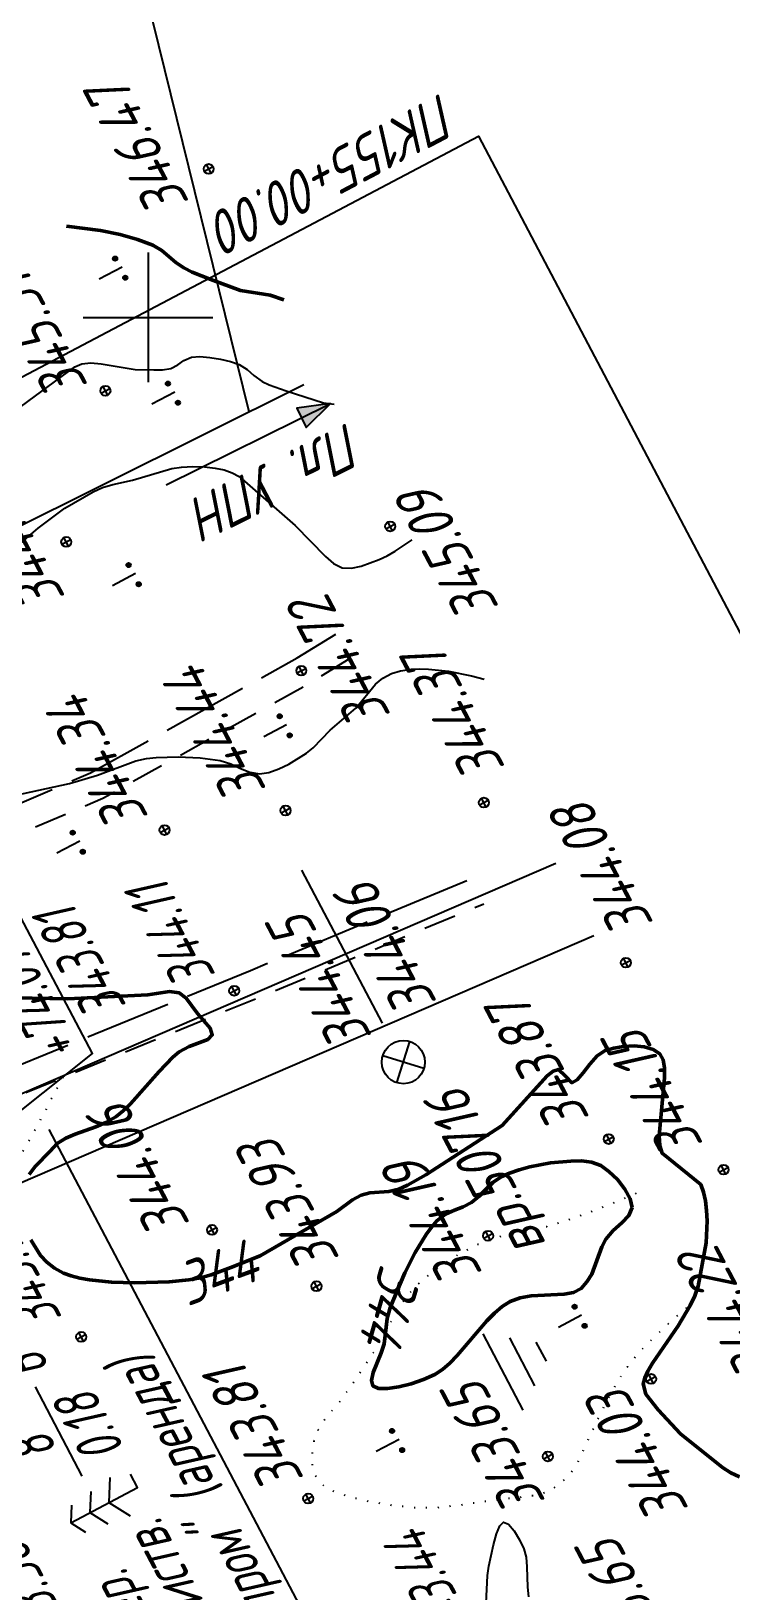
# Model space of a CAD drawing. Extents: x 1517348 to 1518464, y 2188576 to 2190606.
# Drawn here: x 1517789.2 to 1517854, y 2189882.1 to 2190026.5 of the extents above; entities that cross this region are included whole.
import ezdxf
from ezdxf.enums import TextEntityAlignment as Align

# ---------------------------------------------------------------- set-up
doc = ezdxf.new("R2010")
doc.units = 0
for name, pattern in [('ИИDash_30_20', [5, 3, -2]), ('ИИDash_80_20', [10, 8, -2]), ('ИИDot', [1, 0, -1])]:
    doc.linetypes.add(name, pattern=pattern)
for name, color, linetype, lineweight in [('ИИ_БОЛОТО_025', 3, 'Continuous', 25), ('ИИ_ГЕОПУНКТ_025', 7, 'Continuous', 25), ('ИИ_ГЕОСЕТКА_025', 3, 'Continuous', 25), ('ИИ_ГРАНИЦА_025', 7, 'Continuous', 25), ('ИИ_ДОРОГА_025', 7, 'Continuous', 25), ('ИИ_КОНТУР_025', 7, 'ИИDot', 25), ('ИИ_ОТМЕТКА_025', 7, 'Continuous', 25), ('ИИ_ОФОРМЛЕНИЕ_025', 7, 'Continuous', 25), ('ИИ_ПИКЕТАЖ_025', 7, 'Continuous', 25), ('ИИ_РАЗМЕР_025', 7, 'Continuous', 25), ('ИИ_РЕЛЬЕФ_025', 34, 'Continuous', 25), ('ИИ_РЕЛЬЕФ_050', 34, 'Continuous', 50), ('ИИ_ТЕКСТ_025', 7, 'Continuous', 25), ('ИИ_ТРАССА_АД_025', 1, 'Continuous', 25), ('ИИ_УГОДЬЯ_025', 7, 'Continuous', 25)]:
    doc.layers.add(name, color=color, linetype=linetype, lineweight=lineweight)
doc.styles.add('VNIPISIMPLEXCUR', font='simplex.shx', dxfattribs={"width": 0.8, "oblique": 15})
doc.linetypes.add('ИИ05485', pattern='A,19.47,-0.53,[37,3dservice.shx,S=1.5,R=0,X=0,Y=0],-0.53,19.47', length=40)
doc.dimstyles.new('ИИ-2000-м-dm$0', dxfattribs={"dimscale": 2, "dimtxt": 2.5, "dimasz": 2.5, "dimexe": 1.25, "dimexo": 0, "dimgap": 1, "dimtad": 1, "dimtoh": 1, "dimzin": 1, "dimdsep": 46, "dimtxsty": 'VNIPISIMPLEXCUR', "dimblk": 'OBLIQUE', "dimcen": 2.5, "dimaunit": 1, "dimadec": 4, "dimazin": 0, "dimtfac": 1, "dimtmove": 1, "dimatfit": 2, "dimfxl": 1, "dimarcsym": 0})
doc.dimstyles.new('ИИ-2000-м-dm$2', dxfattribs={"dimscale": 2, "dimtxt": 2.5, "dimasz": 2.5, "dimexe": 1.25, "dimexo": 0, "dimgap": 1, "dimtad": 2, "dimtoh": 1, "dimzin": 1, "dimdsep": 46, "dimtxsty": 'VNIPISIMPLEXCUR', "dimcen": 2.5, "dimaunit": 1, "dimazin": 0, "dimtfac": 1, "dimtmove": 1, "dimatfit": 2, "dimfxl": 1, "dimarcsym": 0})

# ---------------------------------------------------------------- blocks, each defined once
blk = doc.blocks.new('PICKET')
at = {"color": 0, "linetype": 'Continuous', "lineweight": 25}
for p, q in [((-0.23, 0), (0.23, 0)), ((0, 0.23), (0, -0.23))]:
    blk.add_line(p, q, dxfattribs=at)
blk.add_circle((0, 0), 0.23, dxfattribs=at)
at = {"color": 0, "linetype": 'Continuous', "style": 'VNIPISIMPLEXCUR', "oblique": 15, "width": 0.8}
blk.add_attdef('OTMETKA', (1.25, 0.3), '', height=2, dxfattribs=at)
at = {"color": 8, "linetype": 'Continuous', "style": 'VNIPISIMPLEXCUR', "oblique": 15, "width": 0.8, "flags": 1}
blk.add_attdef('NOMER', (1.25, -2.7), '', height=2, dxfattribs=at)
blk = doc.blocks.new('ИИ05407')
at = {"linetype": 'Continuous', "lineweight": 25}
h = blk.add_hatch(color=0, dxfattribs=at)
edge = h.paths.add_edge_path()
edge.add_arc((-0.5, 0.1), 0.1, 0, 360)
h = blk.add_hatch(color=0, dxfattribs=at)
edge = h.paths.add_edge_path()
edge.add_arc((0.5, 0.1), 0.1, 0, 360)
at = {"color": 0, "linetype": 'Continuous', "lineweight": 25}
blk.add_lwpolyline([(0, 0), (0, 1.2)], dxfattribs=at)
for centre in [(-0.5, 0.1), (0.5, 0.1)]:
    blk.add_circle(centre, 0.1, dxfattribs=at)
blk = doc.blocks.new('ИИ05468')
at = {"color": 0, "linetype": 'Continuous', "lineweight": 25}
for points in [[(-2, 1), (2, 1)], [(-1.25, 0), (1.25, 0)], [(-0.5, -1), (0.5, -1)]]:
    blk.add_lwpolyline(points, dxfattribs=at)
blk = doc.blocks.new('ИИ053672А')
at = {"color": 0, "linetype": 'Continuous'}
for points in [[(0.7, 3.096), (0, 3.5), (-0.7, 3.096)], [(0, 3.5), (0, 0), (0.7, 0)], [(0.85, 2.009), (0, 2.5), (-0.85, 2.009)], [(1, 0.923), (0, 1.5), (-1, 0.923)]]:
    blk.add_lwpolyline(points, dxfattribs=at)
at = {"color": 0, "linetype": 'Continuous', "style": 'VNIPISIMPLEXCUR', "oblique": 15, "width": 0.8}
blk.add_attdef('RACE1', text='', height=2, dxfattribs=at).set_placement((-2, 2.25), align=Align.RIGHT)
blk.add_attdef('HEIGHT', (2, 2.25), '', height=2, dxfattribs=at)
blk.add_attdef('DISTANCE', text='', height=2, dxfattribs=at).set_placement((8.5, 1.75), align=Align.MIDDLE_LEFT)
blk.add_attdef('RACE2', text='', height=2, dxfattribs=at).set_placement((-2, 1.25), align=Align.TOP_RIGHT)
blk.add_attdef('THICKNESS', text='', height=2, dxfattribs=at).set_placement((2, 1.25), align=Align.TOP_LEFT)
blk = doc.blocks.new('ИИ050117Р')
at = {"color": 0, "linetype": 'Continuous', "lineweight": 25}
for points in [[(-0.707, -0.707), (0.707, 0.707)], [(-0.707, 0.707), (0.707, -0.707)]]:
    blk.add_lwpolyline(points, dxfattribs=at)
blk.add_circle((0, 0), 1, dxfattribs=at)
at = {"color": 0, "linetype": 'Continuous', "style": 'VNIPISIMPLEXCUR', "oblique": 15, "width": 0.8}
for tag, p in [('CENTRE', (1.7, 0.7)), ('HEIGHT', (1.7, -2.7))]:
    blk.add_attdef(tag, p, '', height=2, dxfattribs=at)
blk.add_attdef('NUMBER', text='', height=2, dxfattribs=at).set_placement((-2.25, -1), align=Align.RIGHT)
at = {"color": 253, "linetype": 'Continuous', "style": 'VNIPISIMPLEXCUR', "oblique": 15, "width": 0.8, "flags": 1}
blk.add_attdef('NOTE', text='', height=1.6, dxfattribs=at).set_placement((-2.25, -4), align=Align.RIGHT)
blk = doc.blocks.new('ИИ15008')
at = {"linetype": 'Continuous', "lineweight": 25}
blk.add_hatch(color=0, dxfattribs=at).paths.add_polyline_path([(0, 0), (1.5, -0.5), (1.5, 0.5)])
at = {"color": 0, "linetype": 'Continuous', "lineweight": 25}
blk.add_lwpolyline([(0, 0), (1.5, -0.5), (1.5, 0.5)], close=True, dxfattribs=at)
blk.add_lwpolyline([(8.5, 0), (0, 0)], dxfattribs=at)
blk = doc.blocks.new('*D23')
at = {"layer": 'Defpoints', "color": 0, "transparency": 16777216}
for p in [(1517433.62, 2190485.82), (1517814.44, 2189993.77), (1517710.22, 2189950.84), (1517583.52, 2189878.79), (1518412.38, 2188627.85)]:
    blk.add_point(p, dxfattribs=at)
at = {"layer": 'ИИ_РАЗМЕР_025', "color": 0, "lineweight": -2, "transparency": 16777216}
for p, q in [((1517701.87, 2189947.56), (1517694.82, 2189960.94)), ((1517709.2, 2189948.67), (1517701.87, 2189947.56))]:
    blk.add_line(p, q, dxfattribs=at)
blk.add_arc((1517718.1, 2189945.8), 9.35, 142.4771, 181.7709, dxfattribs=at)
at = {"layer": 'ИИ_РАЗМЕР_025', "color": 0, "transparency": 16777216}
for points in [[(1517710.25, 2189952), (1517711.11, 2189950.98), (1517713.74, 2189954.07)], [(1517709.4, 2189945.67), (1517708.1, 2189945.35), (1517709.73, 2189941.63)]]:
    blk.add_solid(points, dxfattribs=at)
at = {"layer": 'ИИ_РАЗМЕР_025', "color": 0, "transparency": 16777216, "insert": (1517695.12, 2189953.12), "char_height": 4, "attachment_point": 5, "rotation": 117.7798, "style": 'VNIPISIMPLEXCUR'}
blk.add_mtext("88°41'", dxfattribs=at)
blk = doc.blocks.new('*D24')
at = {"layer": 'Defpoints', "color": 0, "transparency": 16777216}
for p in [(1517814.44, 2189993.77), (1517674.61, 2189932.85), (1517697.55, 2189898.91), (1517583.52, 2189878.79), (1517720.64, 2189855.08)]:
    blk.add_point(p, dxfattribs=at)
at = {"layer": 'ИИ_РАЗМЕР_025', "color": 0, "lineweight": -2, "transparency": 16777216}
for p, q in [((1517647.7, 2189929.83), (1517640.65, 2189943.21)), ((1517682.25, 2189927.95), (1517676.86, 2189938.19)), ((1517673.62, 2189930.74), (1517647.7, 2189929.83))]:
    blk.add_line(p, q, dxfattribs=at)
blk.add_arc((1517682.25, 2189927.95), 9.08, 143.2367, 181.0104, dxfattribs=at)
at = {"layer": 'ИИ_РАЗМЕР_025', "color": 0, "transparency": 16777216}
for points in [[(1517674.55, 2189933.89), (1517675.42, 2189932.88), (1517678.02, 2189935.98)], [(1517673.83, 2189927.95), (1517672.53, 2189927.63), (1517674.13, 2189923.91)]]:
    blk.add_solid(points, dxfattribs=at)
at = {"layer": 'ИИ_РАЗМЕР_025', "color": 0, "transparency": 16777216, "insert": (1517640.95, 2189935.39), "char_height": 4, "attachment_point": 5, "rotation": 117.7798, "style": 'VNIPISIMPLEXCUR'}
blk.add_mtext("88°41'", dxfattribs=at)
blk = doc.blocks.new('_Oblique')
at = {"color": 0, "linetype": 'ByBlock', "lineweight": -2}
blk.add_line((-0.5, -0.5), (0.5, 0.5), dxfattribs=at)
blk = doc.blocks.new('*D27')
at = {"layer": 'Defpoints', "color": 0, "transparency": 16777216}
for p in [(1517483.76, 2190304.73), (1518396.8, 2188657.42), (1518396.8, 2188657.42)]:
    blk.add_point(p, dxfattribs=at)
at = {"layer": 'ИИ_РАЗМЕР_025', "color": 0, "lineweight": -2, "transparency": 16777216}
for p, q in [((1517483.76, 2190304.73), (1517481.57, 2190303.52)), ((1517483.76, 2190304.73), (1518396.8, 2188657.42)), ((1518396.8, 2188657.42), (1518394.62, 2188656.2))]:
    blk.add_line(p, q, dxfattribs=at)
at = {"layer": 'ИИ_РАЗМЕР_025', "color": 0, "lineweight": -2, "transparency": 16777216, "xscale": 4, "yscale": 4, "zscale": 4}
for p, rotation in [((1517483.76, 2190304.73), 118.9980081626661), ((1518396.8, 2188657.42), 298.9980081626661)]:
    blk.add_blockref('_Oblique', p, dxfattribs=dict(at, rotation=rotation))
at = {"layer": 'ИИ_РАЗМЕР_025', "color": 0, "transparency": 16777216, "insert": (1517937.66, 2189479.62), "char_height": 4, "attachment_point": 5, "rotation": 118.998, "style": 'VNIPISIMPLEXCUR'}
blk.add_mtext('1883.43', dxfattribs=at)
blk = doc.blocks.new('ИИ05012')
at = {"color": 0, "linetype": 'Continuous', "lineweight": 25, "flags": 128}
for points in [[(0, 3), (0, -3)], [(-3, 0), (3, 0)]]:
    blk.add_lwpolyline(points, dxfattribs=at)
blk = doc.blocks.new('ИИ15002')
at = {"linetype": 'Continuous', "lineweight": 25}
h = blk.add_hatch(color=0, dxfattribs=at)
edge = h.paths.add_edge_path()
edge.add_arc((0, 0), 0.3, 0, 360)
at = {"color": 0, "linetype": 'Continuous', "lineweight": 25}
blk.add_circle((0, 0), 0.3, dxfattribs=at)
at = {"color": 0, "linetype": 'Continuous', "style": 'VNIPISIMPLEXCUR', "oblique": 15, "width": 0.8}
blk.add_attdef('STATIONING', (1, 1.3), '', height=2, rotation=90, dxfattribs=at)
at = {"color": 7, "linetype": 'Continuous', "style": 'VNIPISIMPLEXCUR', "oblique": 15, "width": 0.8}
blk.add_attdef('HEIGHT', text='', height=2, dxfattribs=at).set_placement((0, -1.3), align=Align.TOP_CENTER)

msp = doc.modelspace()

# ---------------------------------------------------------------- linework, layer by layer
at = {"layer": 'ИИ_ГЕОПУНКТ_025'}
msp.add_lwpolyline([(1517821.719, 2189934.638), (1517814.251, 2189948.814)], dxfattribs=at)
at = {"layer": 'ИИ_ГРАНИЦА_025', "linetype": 'ИИ05485', "flags": 128}
for points in [[(1517600.229, 2189847.088), (1517837.788, 2189949.449)], [(1517841.319, 2189942.748), (1517603.77, 2189840.367)]]:
    msp.add_lwpolyline(points, dxfattribs=at)
at = {"layer": 'ИИ_ДОРОГА_025', "linetype": 'ИИDash_80_20', "flags": 128}
for points in [[(1517691.338, 2189915.047), (1517721.243, 2189926.069), (1517751.751, 2189939.408), (1517794.67, 2189957.828), (1517813.816, 2189968.465), (1517817.812, 2189970.917)], [(1517702.441, 2189894.163), (1517713.874, 2189899.531), (1517738.023, 2189910.203), (1517777.891, 2189926.628), (1517809.5, 2189939.539), (1517829.884, 2189948.004)]]:
    msp.add_lwpolyline(points, dxfattribs=at)
at = {"layer": 'ИИ_ДОРОГА_025', "linetype": 'ИИDash_30_20', "flags": 128}
for points in [[(1517692.57, 2189912.73), (1517722.215, 2189923.655), (1517752.785, 2189937.022), (1517795.817, 2189955.491), (1517815.128, 2189966.219), (1517819.027, 2189968.612)], [(1517609.463, 2189851.493), (1517614.916, 2189853.667), (1517642.959, 2189864.283), (1517667.372, 2189874.823), (1517714.952, 2189897.165), (1517739.044, 2189907.811), (1517778.877, 2189924.222), (1517810.49, 2189937.135), (1517831.101, 2189945.694)]]:
    msp.add_lwpolyline(points, dxfattribs=at)
at = {"layer": 'ИИ_КОНТУР_025', "linetype": 'ИИDot', "flags": 128}
for points in [[(1517792.117, 2189929.63), (1517789.137, 2189924.047), (1517787.686, 2189921.519), (1517786.261, 2189919.165), (1517784.863, 2189916.986), (1517783.491, 2189914.983), (1517782.145, 2189913.154), (1517779.577, 2189910.013), (1517775.754, 2189905.629), (1517774.115, 2189903.984), (1517773.043, 2189902.932), (1517772.051, 2189901.655), (1517770.782, 2189899.541), (1517767.66, 2189893.849), (1517767.117, 2189893.037), (1517766.555, 2189892.328), (1517765.973, 2189891.721), (1517765.372, 2189891.217), (1517764.75, 2189890.815), (1517764.109, 2189890.516), (1517762.771, 2189890.178), (1517759.139, 2189889.552), (1517755.941, 2189889.099), (1517753.358, 2189888.576), (1517750.615, 2189887.86), (1517748.879, 2189887.262), (1517747.435, 2189886.549), (1517746.823, 2189886.151), (1517746.283, 2189885.723), (1517745.817, 2189885.267), (1517745.424, 2189884.783), (1517744.758, 2189883.686), (1517744.183, 2189882.387), (1517743.702, 2189880.887), (1517743.152, 2189878.325), (1517742.669, 2189875.186), (1517742.639, 2189874.206), (1517742.824, 2189873.487), (1517743.233, 2189872.901), (1517743.851, 2189872.454), (1517744.64, 2189872.161), (1517746.524, 2189871.89), (1517748.795, 2189871.337), (1517752.123, 2189870.36), (1517753.366, 2189869.943), (1517754.523, 2189869.482), (1517755.594, 2189868.977), (1517758.443, 2189867.453), (1517759.874, 2189866.493), (1517761.775, 2189864.297), (1517765.39, 2189859.959), (1517766.488, 2189858.752), (1517769.771, 2189854.215), (1517771.731, 2189851.922), (1517773.807, 2189849.69), (1517774.639, 2189848.952), (1517775.577, 2189848.371), (1517776.62, 2189847.947), (1517777.769, 2189847.681), (1517779.025, 2189847.571), (1517780.386, 2189847.619), (1517781.853, 2189847.825), (1517783.426, 2189848.187), (1517784.983, 2189848.661), (1517786.402, 2189849.2), (1517787.683, 2189849.804), (1517788.826, 2189850.473), (1517789.831, 2189851.207), (1517790.698, 2189852.007), (1517791.427, 2189852.872), (1517792.018, 2189853.802), (1517794.283, 2189857.8), (1517795.31, 2189859.416), (1517795.638, 2189859.835), (1517796.018, 2189860.208), (1517796.451, 2189860.537), (1517796.936, 2189860.82), (1517797.475, 2189861.058), (1517798.709, 2189861.399), (1517800.106, 2189861.562), (1517801.37, 2189861.562), (1517802.454, 2189861.401), (1517803.358, 2189861.081), (1517804.08, 2189860.598), (1517804.374, 2189860.294), (1517804.622, 2189859.946), (1517804.984, 2189859.124), (1517805.164, 2189858.132), (1517805.187, 2189857.572), (1517805.149, 2189857), (1517805.036, 2189856.449), (1517804.848, 2189855.917), (1517804.585, 2189855.406), (1517804.246, 2189854.915), (1517803.832, 2189854.443), (1517803.343, 2189853.992), (1517802.207, 2189853.126), (1517801.699, 2189852.664), (1517801.254, 2189852.174), (1517800.871, 2189851.656), (1517800.551, 2189851.111), (1517800.294, 2189850.538), (1517800.099, 2189849.938), (1517799.792, 2189848.097), (1517799.572, 2189845.678), (1517799.566, 2189845.3), (1517799.631, 2189844.977), (1517799.827, 2189844.733), (1517800.153, 2189844.566), (1517800.61, 2189844.477), (1517801.197, 2189844.466), (1517802.763, 2189844.677), (1517806.625, 2189845.534), (1517809.011, 2189845.876), (1517810.326, 2189845.941), (1517810.918, 2189845.905), (1517811.49, 2189845.796), (1517812.043, 2189845.614), (1517812.574, 2189845.36), (1517813.086, 2189845.033), (1517813.578, 2189844.633), (1517814.05, 2189844.16), (1517814.502, 2189843.615), (1517814.888, 2189842.987), (1517815.166, 2189842.267), (1517815.333, 2189841.454), (1517815.391, 2189840.549), (1517815.34, 2189839.551), (1517815.179, 2189838.461), (1517814.908, 2189837.278), (1517814.528, 2189836.002)], [(1517845.218, 2189918.898), (1517842.637, 2189917.79), (1517839.521, 2189916.601), (1517836.962, 2189915.802), (1517835.892, 2189915.548), (1517834.097, 2189915.256), (1517832.359, 2189914.816), (1517830.604, 2189914.152), (1517828.834, 2189913.262), (1517827.081, 2189912.165), (1517825.55, 2189910.967), (1517824.88, 2189910.336), (1517824.274, 2189909.685), (1517823.731, 2189909.012), (1517823.252, 2189908.318), (1517820.89, 2189904.166), (1517819.29, 2189901.694), (1517817.737, 2189899.578), (1517816.285, 2189897.842), (1517815.741, 2189896.946), (1517815.378, 2189895.959), (1517815.196, 2189894.881), (1517815.21, 2189893.748), (1517815.32, 2189893.236), (1517815.503, 2189892.771), (1517815.759, 2189892.354), (1517816.088, 2189891.985), (1517816.49, 2189891.664), (1517816.965, 2189891.391), (1517818.111, 2189890.971), (1517820.054, 2189890.461), (1517822.225, 2189890.064), (1517824.546, 2189889.811), (1517826.774, 2189889.8), (1517828.887, 2189890.038), (1517832.631, 2189890.579), (1517835.179, 2189890.843), (1517836.036, 2189890.979), (1517836.833, 2189891.226), (1517837.569, 2189891.584), (1517838.245, 2189892.052), (1517838.86, 2189892.631), (1517839.414, 2189893.321), (1517839.908, 2189894.122), (1517841.597, 2189897.832), (1517842.944, 2189900.427), (1517843.891, 2189902.044), (1517844.451, 2189902.863), (1517845.162, 2189903.751), (1517846.024, 2189904.707), (1517848.202, 2189906.822), (1517850.529, 2189908.817)]]:
    msp.add_lwpolyline(points, dxfattribs=at)
at = {"layer": 'ИИ_ОФОРМЛЕНИЕ_025'}
msp.add_lwpolyline([(1517713.266, 2189954.968), (1517830.631, 2190016.794), (1517947.15, 2189795.608), (1517829.785, 2189733.782)], dxfattribs=at)
at = {"layer": 'ИИ_ПИКЕТАЖ_025', "color": 34, "elevation": 343.81}
msp.add_lwpolyline([(1517769.84, 2189911.941), (1517794.859, 2189931.842), (1517786.99, 2189946.78)], dxfattribs=at)
at = {"layer": 'ИИ_РАЗМЕР_025'}
msp.add_lwpolyline([(1517809.383, 2189991.247), (1517799.896, 2190029.705), (1517711.071, 2190198.322)], dxfattribs=at)
at = {"layer": 'ИИ_РЕЛЬЕФ_025'}
for points, elevation in [([(1517786.973, 2189990.835), (1517793.205, 2189995.422), (1517793.877, 2189995.716), (1517794.688, 2189995.784), (1517795.654, 2189995.699), (1517798.818, 2189995.182), (1517800.525, 2189995.141), (1517801.355, 2189995.151), (1517802.103, 2189995.265), (1517802.754, 2189995.596), (1517803.328, 2189996.024), (1517804.014, 2189996.313), (1517804.802, 2189996.367), (1517805.734, 2189996.303), (1517806.715, 2189996.147), (1517807.651, 2189995.92), (1517808.45, 2189995.647), (1517809.192, 2189995.183), (1517809.809, 2189994.615), (1517810.579, 2189994.07), (1517811.232, 2189993.765), (1517812.802, 2189993.196), (1517816.257, 2189992.103), (1517817.25, 2189991.967)], 345.5), ([(1517788.312, 2189979.182), (1517789.833, 2189980.493), (1517792.298, 2189982.332), (1517794.927, 2189983.857), (1517795.782, 2189984.251), (1517796.724, 2189984.542), (1517798.572, 2189984.928), (1517802.205, 2189986.002), (1517803.094, 2189986.145), (1517804.148, 2189986.194), (1517805.219, 2189986.154), (1517806.218, 2189986.045), (1517807.052, 2189985.888), (1517807.808, 2189985.602), (1517808.455, 2189985.271), (1517813.63, 2189980.716), (1517816.438, 2189977.876), (1517817.198, 2189977.204), (1517817.975, 2189976.803), (1517818.857, 2189976.777), (1517819.753, 2189976.956), (1517821.405, 2189977.574), (1517822.147, 2189977.931), (1517822.906, 2189978.357), (1517824.478, 2189979.41)], 345), ([(1517787.758, 2189955.751), (1517792.712, 2189956.83), (1517795.329, 2189957.598), (1517798.872, 2189958.94), (1517799.845, 2189959.151), (1517800.758, 2189959.258), (1517802.781, 2189959.323), (1517804.841, 2189959.22), (1517806.67, 2189958.983), (1517807.667, 2189958.671), (1517808.557, 2189958.238), (1517809.418, 2189957.892), (1517810.315, 2189957.725), (1517811.196, 2189957.871), (1517812.124, 2189958.199), (1517813.048, 2189958.645), (1517814.678, 2189959.638), (1517815.309, 2189960.138), (1517816.871, 2189961.791), (1517819.24, 2189963.823), (1517821.092, 2189966.037), (1517821.764, 2189966.593), (1517822.559, 2189967.018), (1517823.403, 2189967.285), (1517824.4, 2189967.426), (1517825.163, 2189967.458), (1517825.992, 2189967.435), (1517827.852, 2189967.228), (1517829.977, 2189966.803), (1517831.14, 2189966.51)], 344.5), ([(1517831.342, 2189880.943), (1517831.457, 2189883.509), (1517831.583, 2189884.382), (1517832.002, 2189886.349), (1517832.282, 2189887.348), (1517832.599, 2189888.107), (1517832.95, 2189888.443), (1517833.403, 2189888.241), (1517833.926, 2189887.634), (1517834.433, 2189886.815), (1517834.836, 2189885.975), (1517835.031, 2189885.211), (1517835.103, 2189884.32), (1517835.147, 2189882.414), (1517835.253, 2189881.528)], 343.5)]:
    msp.add_lwpolyline(points, dxfattribs=dict(at, elevation=elevation))
at = {"layer": 'ИИ_РЕЛЬЕФ_050'}
for points, elevation in [([(1517792.429, 2190008.435), (1517795.589, 2190008.039), (1517797.423, 2190007.672), (1517799.037, 2190007.222), (1517800.432, 2190006.69), (1517801.268, 2190006.205), (1517802.563, 2190005.094), (1517803.32, 2190004.576), (1517804.09, 2190004.194), (1517805.832, 2190003.5), (1517808.571, 2190002.504), (1517811.314, 2190002.06), (1517812.575, 2190001.632)], 346), ([(1517780.929, 2189937.124), (1517792.573, 2189936.915), (1517799.967, 2189937.286), (1517801.998, 2189937.565), (1517802.888, 2189937.451), (1517803.531, 2189936.964), (1517804.598, 2189935.547), (1517805.762, 2189934.179), (1517805.949, 2189933.562), (1517805.554, 2189933.149), (1517803.806, 2189932.485), (1517802.874, 2189931.979), (1517802.288, 2189931.485), (1517801.046, 2189930.179), (1517798.377, 2189927.178), (1517797.692, 2189926.531), (1517797.006, 2189925.987), (1517796.103, 2189925.459), (1517795.153, 2189925.055), (1517793.252, 2189924.385), (1517792.375, 2189924.005), (1517791.594, 2189923.518), (1517790.938, 2189922.796), (1517789.544, 2189921.38), (1517788.972, 2189920.627)], 344), ([(1517789.152, 2189914.58), (1517790.037, 2189913.135), (1517790.617, 2189912.503), (1517791.326, 2189911.953), (1517792.18, 2189911.494), (1517792.867, 2189911.245), (1517793.674, 2189911.04), (1517794.579, 2189910.876), (1517796.606, 2189910.664), (1517798.782, 2189910.589), (1517801.966, 2189910.692), (1517803.795, 2189910.877), (1517804.85, 2189911.07), (1517805.836, 2189911.34), (1517807.68, 2189912.023), (1517810.399, 2189913.1), (1517817.5, 2189917.201), (1517818.95, 2189918.292), (1517819.759, 2189918.729), (1517820.553, 2189918.922), (1517822.322, 2189919.073), (1517823.246, 2189919.29), (1517824.053, 2189919.635), (1517825.744, 2189920.603), (1517832.82, 2189925.174), (1517836.985, 2189929.76), (1517837.551, 2189930.188), (1517838.023, 2189930.367), (1517838.668, 2189929.761), (1517839.265, 2189929.138), (1517839.768, 2189929.406), (1517840.327, 2189930.053), (1517840.945, 2189930.863), (1517841.625, 2189931.614), (1517842.36, 2189932.11), (1517843.151, 2189932.337), (1517844.073, 2189932.489), (1517845.045, 2189932.538), (1517845.983, 2189932.459), (1517846.793, 2189932.208), (1517847.426, 2189931.804), (1517847.726, 2189931.264), (1517847.858, 2189930.511), (1517847.862, 2189929.593), (1517847.348, 2189924.217), (1517847.414, 2189923.322), (1517847.629, 2189922.6), (1517851.231, 2189919.704), (1517851.479, 2189919.012), (1517851.654, 2189918.208), (1517851.759, 2189917.314), (1517851.8, 2189916.351), (1517851.711, 2189914.3), (1517850.991, 2189910.294), (1517850.68, 2189909.412), (1517850.242, 2189908.498), (1517849.116, 2189906.633), (1517846.753, 2189903.165), (1517846.325, 2189902.439), (1517846.027, 2189901.798), (1517845.889, 2189901.257), (1517846.123, 2189900.3), (1517847.271, 2189898.839), (1517849.341, 2189896.617), (1517853.222, 2189893.502), (1517854.003, 2189893.024), (1517854.806, 2189892.644)], 344)]:
    msp.add_lwpolyline(points, dxfattribs=dict(at, elevation=elevation))
at = {"layer": 'ИИ_РЕЛЬЕФ_050', "elevation": 344}
msp.add_lwpolyline([(1517844.854, 2189917.586), (1517844.678, 2189918.384), (1517844.19, 2189919.276), (1517843.499, 2189920.157), (1517842.714, 2189920.924), (1517841.944, 2189921.471), (1517841.088, 2189921.768), (1517840.171, 2189921.898), (1517839.191, 2189921.876), (1517837.296, 2189921.7), (1517835.364, 2189921.339), (1517834.403, 2189921.08), (1517833.506, 2189920.773), (1517832.717, 2189920.42), (1517831.942, 2189919.891), (1517830.669, 2189918.622), (1517829.987, 2189918.051), (1517829.209, 2189917.643), (1517828.387, 2189917.331), (1517827.561, 2189916.953), (1517826.769, 2189916.349), (1517826.282, 2189915.79), (1517825.778, 2189915.092), (1517824.764, 2189913.403), (1517823.809, 2189911.529), (1517822.675, 2189908.908), (1517822.419, 2189908.208), (1517822.171, 2189907.303), (1517822.052, 2189906.503), (1517821.891, 2189904.967), (1517821.594, 2189904.115), (1517820.872, 2189902.309), (1517820.703, 2189901.562), (1517820.831, 2189901.059), (1517821.347, 2189900.83), (1517822.185, 2189900.81), (1517823.235, 2189900.964), (1517824.387, 2189901.255), (1517825.532, 2189901.649), (1517826.56, 2189902.109), (1517827.273, 2189902.566), (1517827.971, 2189903.167), (1517828.658, 2189903.876), (1517831.396, 2189907.087), (1517832.099, 2189907.803), (1517832.817, 2189908.414), (1517833.556, 2189908.882), (1517834.497, 2189909.226), (1517835.51, 2189909.391), (1517838.548, 2189909.539), (1517839.417, 2189909.716), (1517840.141, 2189910.077), (1517840.675, 2189910.69), (1517841.119, 2189911.404), (1517842.043, 2189913.922), (1517842.419, 2189914.649), (1517843.108, 2189915.438), (1517843.904, 2189916.147), (1517844.566, 2189916.841)], close=True, dxfattribs=at)
at = {"layer": 'ИИ_ТЕКСТ_025'}
msp.add_lwpolyline([(1517821.377, 2189866.833), (1517790.841, 2189924.799)], dxfattribs=at)
at = {"layer": 'ИИ_ТРАССА_АД_025'}
msp.add_lwpolyline([(1517814.441, 2189993.765), (1517583.525, 2189878.795)], dxfattribs=at)
at = {"layer": 'ИИ_УГОДЬЯ_025'}
msp.add_lwpolyline([(1517793.911, 2189892.713), (1517789.564, 2189900.966)], dxfattribs=at)

# ---------------------------------------------------------------- block references
at = {"layer": 'ИИ_БОЛОТО_025', "xscale": 2, "yscale": 2, "zscale": 2, "rotation": 117.7797222222222}
msp.add_blockref('ИИ05468', (1517834.676, 2189903.287), dxfattribs=at)
at = {"layer": 'ИИ_ГЕОПУНКТ_025'}
ref = msp.add_blockref('ИИ050117Р', (1517823.66, 2189931.04, 344.06), dxfattribs=dict(at, xscale=2, yscale=2, zscale=2, rotation=117.7797961859177))
ref.add_attrib('NUMBER', 'вр.50716', dxfattribs={"layer": '0', "color": 0, "linetype": 'Continuous', "height": 4, "rotation": 117.7798, "style": 'VNIPISIMPLEXCUR', "oblique": 15, "width": 0.8}).set_placement((1517829.164, 2189928.98), align=Align.RIGHT)
ref.add_attrib('CENTRE', '344.45', (1517820.837, 2189933.396), dxfattribs={"layer": '0', "color": 0, "linetype": 'Continuous', "height": 4, "rotation": 117.7798, "style": 'VNIPISIMPLEXCUR', "oblique": 15, "width": 0.8})
ref.add_attrib('HEIGHT', '344.06', (1517826.853, 2189936.565), dxfattribs={"layer": '0', "color": 0, "linetype": 'Continuous', "height": 4, "rotation": 117.7798, "style": 'VNIPISIMPLEXCUR', "oblique": 15, "width": 0.8})
at = {"layer": 'ИИ_ГЕОСЕТКА_025', "xscale": 2, "yscale": 2, "zscale": 2}
msp.add_blockref('ИИ05012', (1517800, 2190000), dxfattribs=at)
at = {"layer": 'ИИ_ОТМЕТКА_025'}
ref = msp.add_blockref('PICKET', (1517805.62, 2190013.75, 346.47), dxfattribs=dict(at, xscale=2, yscale=2, zscale=2, rotation=117.7797222222222))
ref.add_attrib('OTMETKA', '346.47', (1517803.891, 2190010.654, 346.47), dxfattribs={"layer": '0', "color": 0, "linetype": 'Continuous', "height": 4, "rotation": 117.77972, "style": 'VNIPISIMPLEXCUR', "oblique": 15, "width": 0.8})
ref = msp.add_blockref('PICKET', (1517796.05, 2189993.206, 345.31), dxfattribs=dict(at, xscale=2, yscale=2, zscale=2, rotation=117.7797222222222))
ref.add_attrib('OTMETKA', '345.31', (1517794.514, 2189993.677, 345.31), dxfattribs={"layer": '0', "color": 0, "height": 4, "rotation": 117.77972, "style": 'VNIPISIMPLEXCUR', "oblique": 15, "width": 0.8})
ref = msp.add_blockref('PICKET', (1517792.425, 2189979.212, 344.86), dxfattribs=dict(at, xscale=2, yscale=2, zscale=2, rotation=117.7797222222222))
ref.add_attrib('OTMETKA', '344.86', (1517792.409, 2189974.081, 344.86), dxfattribs={"layer": '0', "color": 0, "height": 4, "rotation": 117.77972, "style": 'VNIPISIMPLEXCUR', "oblique": 15, "width": 0.8})
ref = msp.add_blockref('PICKET', (1517822.44, 2189980.65, 345.09), dxfattribs=dict(at, xscale=2, yscale=2, zscale=2, rotation=117.7797222222222))
ref.add_attrib('OTMETKA', '345.09', (1517832.597, 2189973.139, 345.09), dxfattribs={"layer": '0', "color": 0, "height": 4, "rotation": 117.77972, "style": 'VNIPISIMPLEXCUR', "oblique": 15, "width": 0.8})
ref = msp.add_blockref('PICKET', (1517814.204, 2189967.29, 344.72), dxfattribs=dict(at, xscale=2, yscale=2, zscale=2, rotation=117.7797222222222))
ref.add_attrib('OTMETKA', '344.72', (1517822.574, 2189963.154, 344.72), dxfattribs={"layer": '0', "color": 0, "height": 4, "rotation": 117.77972, "style": 'VNIPISIMPLEXCUR', "oblique": 15, "width": 0.8})
ref = msp.add_blockref('PICKET', (1517831.12, 2189955.07, 344.37), dxfattribs=dict(at, xscale=2, yscale=2, zscale=2, rotation=117.7797222222222))
ref.add_attrib('OTMETKA', '344.37', (1517833.167, 2189958.31, 344.37), dxfattribs={"layer": '0', "color": 0, "height": 4, "rotation": 117.77972, "style": 'VNIPISIMPLEXCUR', "oblique": 15, "width": 0.8})
ref = msp.add_blockref('PICKET', (1517812.74, 2189954.34, 344.44), dxfattribs=dict(at, xscale=2, yscale=2, zscale=2, rotation=117.7797222222222))
ref.add_attrib('OTMETKA', '344.44', (1517811.044, 2189956.272, 344.44), dxfattribs={"layer": '0', "color": 0, "height": 4, "rotation": 117.77972, "style": 'VNIPISIMPLEXCUR', "oblique": 15, "width": 0.8})
ref = msp.add_blockref('PICKET', (1517801.53, 2189952.53, 344.34), dxfattribs=dict(at, xscale=2, yscale=2, zscale=2, rotation=117.7797222222222))
ref.add_attrib('OTMETKA', '344.34', (1517800.121, 2189953.72, 344.34), dxfattribs={"layer": '0', "color": 0, "height": 4, "rotation": 117.77972, "style": 'VNIPISIMPLEXCUR', "oblique": 15, "width": 0.8})
ref = msp.add_blockref('PICKET', (1517844.28, 2189940.25, 344.08), dxfattribs=dict(at, xscale=2, yscale=2, zscale=2, rotation=117.7797222222222))
ref.add_attrib('OTMETKA', '344.08', (1517846.919, 2189943.884, 344.08), dxfattribs={"layer": '0', "color": 0, "height": 4, "rotation": 117.77972, "style": 'VNIPISIMPLEXCUR', "oblique": 15, "width": 0.8})
ref = msp.add_blockref('PICKET', (1517807.984, 2189937.651, 344.11), dxfattribs=dict(at, xscale=2, yscale=2, zscale=2, rotation=117.7797222222222))
ref.add_attrib('OTMETKA', '344.11', (1517806.339, 2189939.087, 344.11), dxfattribs={"layer": '0', "color": 0, "height": 4, "rotation": 117.77972, "style": 'VNIPISIMPLEXCUR', "oblique": 15, "width": 0.7})
ref = msp.add_blockref('PICKET', (1517842.688, 2189923.918, 343.87), dxfattribs=dict(at, xscale=2, yscale=2, zscale=2, rotation=117.7797222222222))
ref.add_attrib('OTMETKA', '343.87', (1517840.992, 2189925.85, 343.87), dxfattribs={"layer": '0', "color": 0, "height": 4, "rotation": 117.77972, "style": 'VNIPISIMPLEXCUR', "oblique": 15, "width": 0.8})
ref = msp.add_blockref('PICKET', (1517853.33, 2189921.08, 344.15), dxfattribs=dict(at, xscale=2, yscale=2, zscale=2, rotation=117.7797222222222))
ref.add_attrib('OTMETKA', '344.15', (1517851.523, 2189923.416, 344.15), dxfattribs={"layer": '0', "color": 0, "height": 4, "rotation": 117.77972, "style": 'VNIPISIMPLEXCUR', "oblique": 15, "width": 0.8})
ref = msp.add_blockref('PICKET', (1517805.932, 2189915.508, 344.06), dxfattribs=dict(at, xscale=2, yscale=2, zscale=2, rotation=117.7797222222222))
ref.add_attrib('OTMETKA', '344.06', (1517803.96, 2189916.056, 344.06), dxfattribs={"layer": '0', "color": 0, "height": 4, "rotation": 117.77972, "style": 'VNIPISIMPLEXCUR', "oblique": 15, "width": 0.8})
ref = msp.add_blockref('PICKET', (1517815.61, 2189910.29, 343.93), dxfattribs=dict(at, xscale=2, yscale=2, zscale=2, rotation=117.7797222222222))
ref.add_attrib('OTMETKA', '343.93', (1517817.83, 2189912.847, 343.93), dxfattribs={"layer": '0', "color": 0, "height": 4, "rotation": 117.77972, "style": 'VNIPISIMPLEXCUR', "oblique": 15, "width": 0.8})
ref = msp.add_blockref('PICKET', (1517831.515, 2189914.962, 344.19), dxfattribs=dict(at, xscale=2, yscale=2, zscale=2, rotation=117.7797222222222))
ref.add_attrib('OTMETKA', '344.19', (1517831.066, 2189911.483, 344.19), dxfattribs={"layer": '0', "color": 0, "height": 4, "rotation": 117.77972, "style": 'VNIPISIMPLEXCUR', "oblique": 15, "width": 0.8})
ref = msp.add_blockref('PICKET', (1517793.81, 2189905.6, 343.93), dxfattribs=dict(at, xscale=2, yscale=2, zscale=2, rotation=117.7797222222222))
ref.add_attrib('OTMETKA', '343.93', (1517792.113, 2189907.361, 343.93), dxfattribs={"layer": '0', "color": 0, "height": 4, "rotation": 117.77972, "style": 'VNIPISIMPLEXCUR', "oblique": 15, "width": 0.7})
ref = msp.add_blockref('PICKET', (1517860.34, 2189900.94, 344.22), dxfattribs=dict(at, xscale=2, yscale=2, zscale=2, rotation=117.7797222222222))
ref.add_attrib('OTMETKA', '344.22', (1517858.644, 2189902.872, 344.22), dxfattribs={"layer": '0', "color": 0, "height": 4, "rotation": 117.77972, "style": 'VNIPISIMPLEXCUR', "oblique": 15, "width": 0.8})
ref = msp.add_blockref('PICKET', (1517814.84, 2189890.63, 343.81), dxfattribs=dict(at, xscale=2, yscale=2, zscale=2, rotation=117.7797222222222))
ref.add_attrib('OTMETKA', '343.81', (1517814.526, 2189892.456, 343.81), dxfattribs={"layer": '0', "color": 0, "height": 4, "rotation": 117.77972, "style": 'VNIPISIMPLEXCUR', "oblique": 15, "width": 0.8})
ref = msp.add_blockref('PICKET', (1517846.62, 2189901.702, 344.03), dxfattribs=dict(at, xscale=2, yscale=2, zscale=2, rotation=117.7797222222222))
ref.add_attrib('OTMETKA', '344.03', (1517850.182, 2189889.643, 344.03), dxfattribs={"layer": '0', "color": 0, "height": 4, "rotation": 117.77972, "style": 'VNIPISIMPLEXCUR', "oblique": 15, "width": 0.8})
ref = msp.add_blockref('PICKET', (1517837.05, 2189894.53, 343.65), dxfattribs=dict(at, xscale=2, yscale=2, zscale=2, rotation=117.7797222222222))
ref.add_attrib('OTMETKA', '343.65', (1517836.908, 2189890.352), dxfattribs={"layer": '0', "color": 0, "height": 4, "rotation": 117.77972, "style": 'VNIPISIMPLEXCUR', "oblique": 15, "width": 0.8})
ref = msp.add_blockref('PICKET', (1517832.61, 2189876.82, 343.44), dxfattribs=dict(at, xscale=2, yscale=2, zscale=2, rotation=117.7797222222222))
ref.add_attrib('OTMETKA', '343.44', (1517830.712, 2189877.908, 343.44), dxfattribs={"layer": '0', "color": 0, "height": 4, "rotation": 117.77972, "style": 'VNIPISIMPLEXCUR', "oblique": 15, "width": 0.7})
ref = msp.add_blockref('PICKET', (1517789.904, 2189873.855, 343.58), dxfattribs=dict(at, xscale=2, yscale=2, zscale=2, rotation=117.7797222222222))
ref.add_attrib('OTMETKA', '343.58', (1517793.819, 2189876.886, 343.58), dxfattribs={"layer": '0', "color": 0, "linetype": 'Continuous', "height": 4, "rotation": 117.77972, "style": 'VNIPISIMPLEXCUR', "oblique": 15, "width": 0.7})
ref = msp.add_blockref('PICKET', (1517850.585, 2189877.244, 343.65), dxfattribs=dict(at, xscale=2, yscale=2, zscale=2, rotation=117.7797222222222))
ref.add_attrib('OTMETKA', '343.65', (1517849.385, 2189875.809, 343.65), dxfattribs={"layer": '0', "color": 0, "height": 4, "rotation": 117.77972, "style": 'VNIPISIMPLEXCUR', "oblique": 15, "width": 0.8})
at = {"layer": 'ИИ_ПИКЕТАЖ_025', "color": 34}
ref = msp.add_blockref('ИИ15002', (1517769.84, 2189911.941, 343.81), dxfattribs=dict(at, xscale=2, yscale=2, zscale=2, rotation=117.7797961859177))
ref.add_attrib('STATIONING', '+74.07', (1517793.763, 2189932.211, -9.55), dxfattribs={"layer": '0', "color": 0, "linetype": 'Continuous', "height": 4, "rotation": 117.77972, "style": 'VNIPISIMPLEXCUR', "oblique": 15, "width": 0.7})
ref.add_attrib('HEIGHT', '343.81', dxfattribs={"layer": '0', "color": 7, "linetype": 'Continuous', "height": 4, "rotation": 117.7798, "style": 'VNIPISIMPLEXCUR', "oblique": 15, "width": 0.7}).set_placement((1517792.007, 2189939.166, -9.55), align=Align.TOP_CENTER)
at = {"layer": 'ИИ_ТЕКСТ_025', "xscale": 1.999999999999998, "yscale": 1.999999999999998, "zscale": 1.999999999999998, "rotation": 206.2663888888889}
msp.add_blockref('ИИ15008', (1517816.911, 2189992.018), dxfattribs=at)
at = {"layer": 'ИИ_УГОДЬЯ_025', "xscale": 2, "yscale": 2, "zscale": 2, "rotation": 117.7797222222222}
for p in [(1517797.595, 2190004.652), (1517802.48, 2189993.076), (1517798.845, 2189976.276), (1517812.845, 2189962.276), (1517793.667, 2189951.497), (1517840.164, 2189907.599), (1517823.259, 2189896.093)]:
    msp.add_blockref('ИИ05407', p, dxfattribs=at)
at = {"layer": 'ИИ_УГОДЬЯ_025'}
ref = msp.add_blockref('ИИ053672А', (1517799.036, 2189891.653), dxfattribs=dict(at, xscale=2, yscale=2, zscale=2, rotation=117.7797222222222))
ref.add_attrib('RACE1', 'бер.', dxfattribs={"layer": '0', "color": 0, "linetype": 'Continuous', "height": 4, "rotation": 117.77972, "style": 'VNIPISIMPLEXCUR', "oblique": 15, "width": 0.7}).set_placement((1517797.853, 2189884.368), align=Align.RIGHT)
ref.add_attrib('RACE2', 'листв.', dxfattribs={"layer": '0', "color": 0, "linetype": 'Continuous', "height": 4, "rotation": 117.77972, "style": 'VNIPISIMPLEXCUR', "oblique": 15, "width": 0.7}).set_placement((1517797.503, 2189887.179), align=Align.TOP_RIGHT)
ref.add_attrib('HEIGHT', '8', (1517791.716, 2189895.061), dxfattribs={"layer": '0', "color": 0, "linetype": 'Continuous', "height": 4, "rotation": 117.77972, "style": 'VNIPISIMPLEXCUR', "oblique": 15, "width": 0.7})
ref.add_attrib('THICKNESS', '0.18', dxfattribs={"layer": '0', "color": 0, "linetype": 'Continuous', "height": 4, "rotation": 117.77972, "style": 'VNIPISIMPLEXCUR', "oblique": 15, "width": 0.7}).set_placement((1517794.386, 2189893.287), align=Align.TOP_LEFT)
ref.add_attrib('DISTANCE', '6', dxfattribs={"layer": '0', "color": 0, "linetype": 'Continuous', "height": 4, "rotation": 117.77972, "style": 'VNIPISIMPLEXCUR', "oblique": 15, "width": 0.7}).set_placement((1517789.204, 2189901.765), align=Align.MIDDLE_LEFT)

# ---------------------------------------------------------------- texts
at = {"layer": 'ИИ_ОФОРМЛЕНИЕ_025', "style": 'VNIPISIMPLEXCUR', "oblique": 15, "width": 0.8}
msp.add_text('ПК155+00.00', height=4, rotation=207.77972, dxfattribs=at).set_placement((1517827.287, 2190020.889))
at = {"layer": 'ИИ_РЕЛЬЕФ_025', "style": 'VNIPISIMPLEXCUR', "oblique": 15, "width": 0.8}
for rotation, p in [(20.34021, (1517806.389, 2189911.545, 344)), (253.90054, (1517822.477, 2189908.369, 344))]:
    msp.add_text('344', height=4, rotation=rotation, dxfattribs=at).set_placement(p, align=Align.MIDDLE)
at = {"layer": 'ИИ_ТЕКСТ_025', "style": 'VNIPISIMPLEXCUR', "oblique": 15}
for s, rotation, width, p in [('Пл. УПН', 206.26639, 0.8, (1517818.652, 2189990.389)), ('ОАО "Газпром" (аренда)', 117.77972, 0.7, (1517820.322, 2189865.616))]:
    msp.add_text(s, height=4, rotation=rotation, dxfattribs=dict(at, width=width)).set_placement(p)

# ---------------------------------------------------------------- dimensions: what is measured, and where the dimension line sits
at = {"layer": 'ИИ_РАЗМЕР_025'}
for base, line1, picture, middle in [((1517710.224, 2189950.843), ((1518412.378, 2188627.85), (1517433.622, 2190485.815)), '*D23', (1517695.12, 2189953.116)), ((1517674.612, 2189932.849), ((1517720.64, 2189855.08), (1517697.553, 2189898.908)), '*D24', (1517640.948, 2189935.386))]:
    dim = msp.add_angular_dim_2l(base=base, line1=line1, line2=((1517814.441, 2189993.765), (1517583.525, 2189878.795)), dimstyle='ИИ-2000-м-dm$2', override={"dimtxt": 2, "dimasz": 2, "dimgap": 0.5}, dxfattribs=at)
    dim.commit()
    dim.dimension.update_dxf_attribs({"geometry": picture, "text_midpoint": middle, "dimtype": 162})
dim = msp.add_aligned_dim(p1=(1517483.755, 2190304.733), p2=(1518396.803, 2188657.416), distance=0, dimstyle='ИИ-2000-м-dm$0', override={"dimtxt": 2, "dimasz": 2, "dimgap": 0.5, "dimzin": 0}, dxfattribs=at)
dim.commit()
dim.dimension.update_dxf_attribs({"geometry": '*D27', "text_midpoint": (1517937.655, 2189479.62)})

doc.saveas('drawing.dxf')
